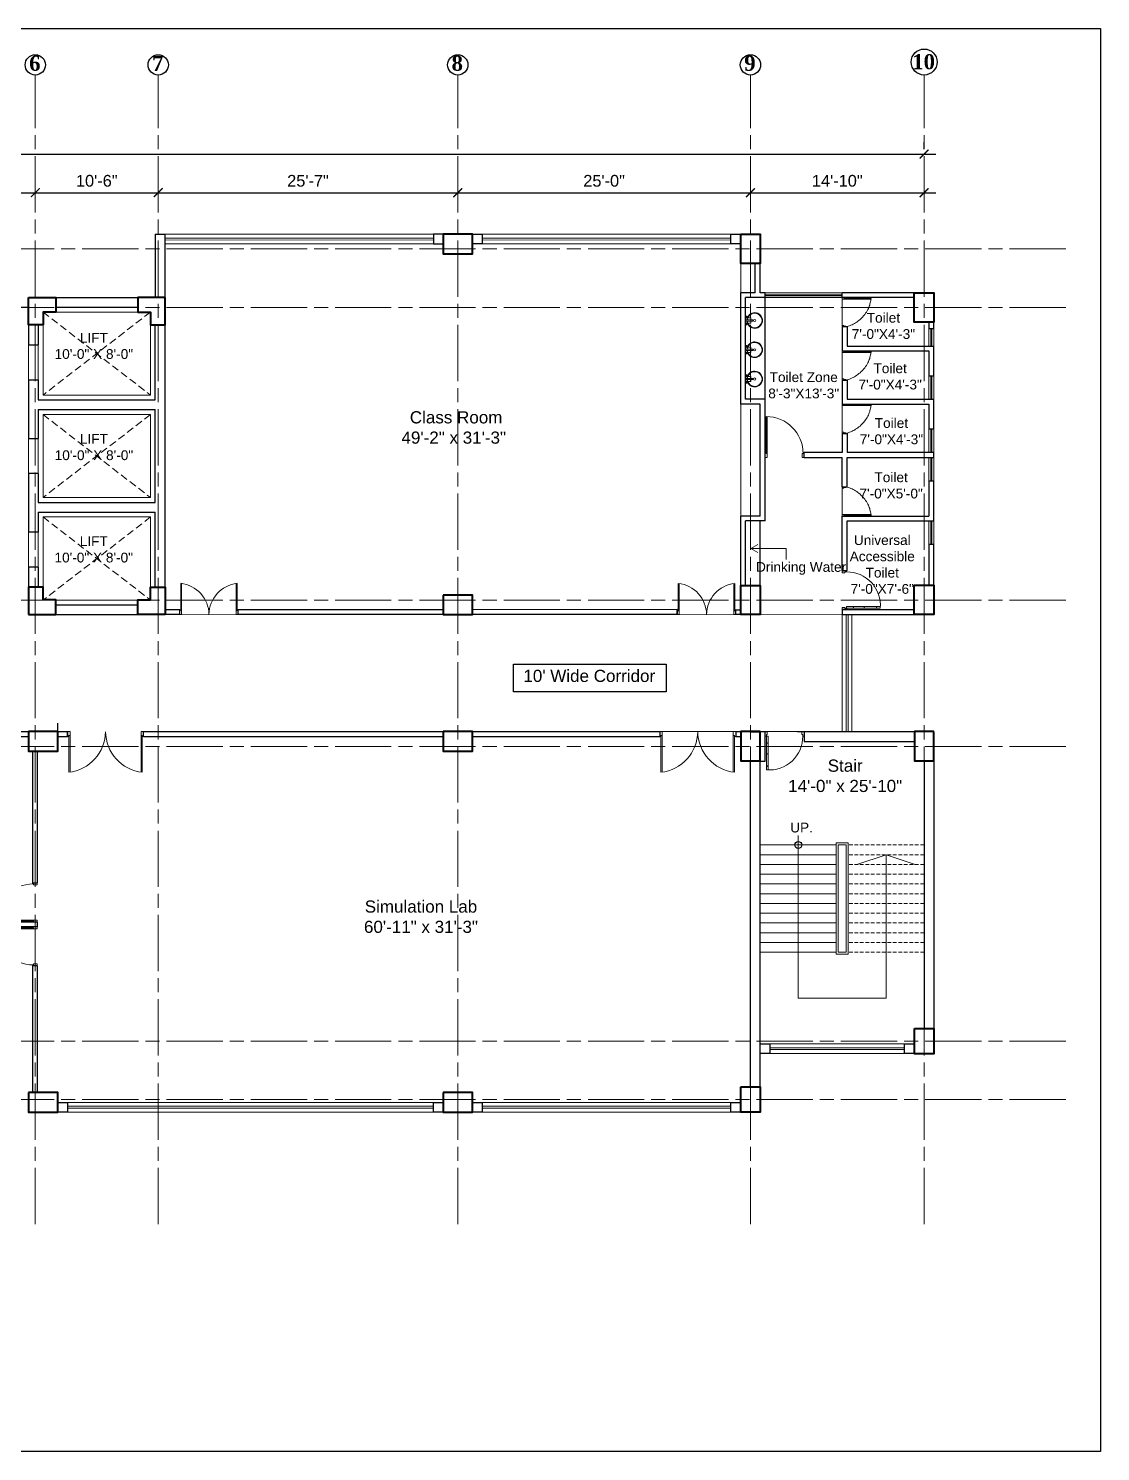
# Model space of a CAD drawing. Header units: inches. Extents: x -12 to 20935469, y -1604 to 24729220.
# Drawn here: x 20932939 to 20934038, y 24712181 to 24713639 of the extents above; entities that cross this region are included whole.
import ezdxf
from ezdxf import colors
from ezdxf.entities.mleader import LeaderData, LeaderLine
from ezdxf.math import Vec2, Vec3

# ---------------------------------------------------------------- set-up
doc = ezdxf.new("R2010")
doc.units = ezdxf.units.IN
doc.header["$LTSCALE"] = 0.03
doc.header["$MEASUREMENT"] = 0
doc.header["$PDMODE"] = 32
doc.header["$PDSIZE"] = 15
doc.linetypes.add('ACAD_ISO08W100', pattern=[36, 24, -3, 6, -3])
doc.linetypes.add('DASHED2', pattern=[0.375, 0.25, -0.125])
for name, color, linetype, lineweight in [('column', 1, 'Continuous', 40), ('Dim Line', 252, 'Continuous', 13), ('Door', 7, 'Continuous', 18), ('Dot', 253, 'Continuous', 0), ('Gas', 21, 'Continuous', 5), ('Glass Line', 252, 'Continuous', 9), ('Grid Line', 252, 'Continuous', 18), ('Hatch', 253, 'Continuous', 15), ('Main Wall', 7, 'Continuous', 30), ('RAIL', 23, 'Continuous', 13), ('STAIR', 46, 'Continuous', 15), ('TOILET FIXTURE', 142, 'Continuous', 5), ('wind.', 150, 'Continuous', 20)]:
    doc.layers.add(name, color=color, linetype=linetype, lineweight=lineweight)
doc.layers.add('FUR', color=251, linetype='Continuous')
doc.layers.add('TEXT', color=7, linetype='Continuous')
doc.styles.add('2', font='swisscl.ttf')
doc.styles.add('RomanS', font='arial.ttf', dxfattribs={"height": 12})
doc.styles.get("Standard").update_dxf_attribs({"font": 'timesbd.ttf'})
doc.dimstyles.new('Aec_Arch_I', dxfattribs={"dimscale": 96, "dimtxt": 12, "dimasz": 0.09375, "dimexe": 0.125, "dimexo": 0.125, "dimgap": 0.0625, "dimtad": 1, "dimdec": 0, "dimzin": 3, "dimdsep": 46, "dimlunit": 4, "dimtxsty": 'RomanS', "dimblk1": 'ARCHTICK', "dimblk2": 'ARCHTICK', "dimsah": 1, "dimcen": 0.09375, "dimdle": 0.125, "dimadec": 0, "dimazin": 0, "dimtfac": 0.75, "dimtdec": 0, "dimtmove": 2, "dimatfit": 3, "dimldrblk": 'ARCHTICK', "dimfxl": 1, "dimfrac": 1, "dimtolj": 1, "dimtzin": 0, "dimarcsym": 0})

# ---------------------------------------------------------------- blocks, each defined once
blk = doc.blocks.new('_ArchTick')
at = {"color": 0, "linetype": 'ByBlock', "lineweight": 35, "const_width": 0.15}
blk.add_lwpolyline([(-0.5, -0.5), (0.5, 0.5)], dxfattribs=at)
blk = doc.blocks.new('*D21')
at = {"layer": 'Defpoints', "color": 0, "transparency": 16777216}
for p in [(20831844.3, 24724578.2), (20832040.8, 24724578.2), (20832040.8, 24724578.2)]:
    blk.add_point(p, dxfattribs=at)
at = {"layer": 'Dim Line', "color": 0, "lineweight": -2, "transparency": 16777216}
for p, q in [((20831832.3, 24724578.2), (20832052.8, 24724578.2)), ((20831844.3, 24724566.2), (20831844.3, 24724566.2)), ((20832040.8, 24724566.2), (20832040.8, 24724566.2))]:
    blk.add_line(p, q, dxfattribs=at)
at = {"layer": 'Dim Line', "color": 0, "lineweight": -2, "transparency": 16777216, "xscale": 9, "yscale": 9, "zscale": 9, "rotation": 180}
blk.add_blockref('_ArchTick', (20831844.3, 24724578.2), dxfattribs=at)
at = {"layer": 'Dim Line', "color": 0, "lineweight": -2, "transparency": 16777216, "xscale": 9, "yscale": 9, "zscale": 9}
blk.add_blockref('_ArchTick', (20832040.8, 24724578.2), dxfattribs=at)
at = {"layer": 'Dim Line', "color": 0, "transparency": 16777216, "insert": (20831942.5, 24724590.3), "char_height": 12, "attachment_point": 5, "style": 'RomanS'}
blk.add_mtext('\\A1;16\'-5"', dxfattribs=at)
blk = doc.blocks.new('*D22')
at = {"layer": 'Defpoints', "color": 0, "transparency": 16777216}
for p in [(20832040.8, 24724578.2), (20832166.8, 24724578.2), (20832166.8, 24724578.2)]:
    blk.add_point(p, dxfattribs=at)
at = {"layer": 'Dim Line', "color": 0, "lineweight": -2, "transparency": 16777216}
for p, q in [((20832028.8, 24724578.2), (20832178.8, 24724578.2)), ((20832040.8, 24724566.2), (20832040.8, 24724566.2)), ((20832166.8, 24724566.2), (20832166.8, 24724566.2))]:
    blk.add_line(p, q, dxfattribs=at)
at = {"layer": 'Dim Line', "color": 0, "lineweight": -2, "transparency": 16777216, "xscale": 9, "yscale": 9, "zscale": 9, "rotation": 180}
blk.add_blockref('_ArchTick', (20832040.8, 24724578.2), dxfattribs=at)
at = {"layer": 'Dim Line', "color": 0, "lineweight": -2, "transparency": 16777216, "xscale": 9, "yscale": 9, "zscale": 9}
blk.add_blockref('_ArchTick', (20832166.8, 24724578.2), dxfattribs=at)
at = {"layer": 'Dim Line', "color": 0, "transparency": 16777216, "insert": (20832103.8, 24724590.3), "char_height": 12, "attachment_point": 5, "style": 'RomanS'}
blk.add_mtext('\\A1;10\'-6"', dxfattribs=at)
blk = doc.blocks.new('*D23')
at = {"layer": 'Defpoints', "color": 0, "transparency": 16777216}
for p in [(20832166.8, 24724578.2), (20832473.8, 24724578.2), (20832473.8, 24724578.2)]:
    blk.add_point(p, dxfattribs=at)
at = {"layer": 'Dim Line', "color": 0, "lineweight": -2, "transparency": 16777216}
for p, q in [((20832154.8, 24724578.2), (20832485.8, 24724578.2)), ((20832166.8, 24724566.2), (20832166.8, 24724566.2)), ((20832473.8, 24724566.2), (20832473.8, 24724566.2))]:
    blk.add_line(p, q, dxfattribs=at)
at = {"layer": 'Dim Line', "color": 0, "lineweight": -2, "transparency": 16777216, "xscale": 9, "yscale": 9, "zscale": 9, "rotation": 180}
blk.add_blockref('_ArchTick', (20832166.8, 24724578.2), dxfattribs=at)
at = {"layer": 'Dim Line', "color": 0, "lineweight": -2, "transparency": 16777216, "xscale": 9, "yscale": 9, "zscale": 9}
blk.add_blockref('_ArchTick', (20832473.8, 24724578.2), dxfattribs=at)
at = {"layer": 'Dim Line', "color": 0, "transparency": 16777216, "insert": (20832320.3, 24724590.3), "char_height": 12, "attachment_point": 5, "style": 'RomanS'}
blk.add_mtext('\\A1;25\'-7"', dxfattribs=at)
blk = doc.blocks.new('*D10')
at = {"layer": 'Defpoints', "color": 0, "transparency": 16777216}
for p in [(20832473.8, 24724578.2), (20832773.8, 24724578.2), (20832773.8, 24724578.2)]:
    blk.add_point(p, dxfattribs=at)
at = {"layer": 'Dim Line', "color": 0, "lineweight": -2, "transparency": 16777216}
blk.add_line((20832461.8, 24724578.2), (20832785.8, 24724578.2), dxfattribs=at)
at = {"layer": 'Dim Line', "color": 0, "lineweight": -2, "transparency": 16777216, "xscale": 9, "yscale": 9, "zscale": 9, "rotation": 180}
blk.add_blockref('_ArchTick', (20832473.8, 24724578.2), dxfattribs=at)
at = {"layer": 'Dim Line', "color": 0, "lineweight": -2, "transparency": 16777216, "xscale": 9, "yscale": 9, "zscale": 9}
blk.add_blockref('_ArchTick', (20832773.8, 24724578.2), dxfattribs=at)
at = {"layer": 'Dim Line', "color": 0, "transparency": 16777216, "insert": (20832623.8, 24724590.3), "char_height": 12, "attachment_point": 5, "style": 'RomanS'}
blk.add_mtext('\\A1;25\'-0"', dxfattribs=at)
blk = doc.blocks.new('*D11')
at = {"layer": 'Defpoints', "color": 0, "transparency": 16777216}
for p in [(20832773.8, 24724578.2), (20832951.8, 24724578.2), (20832951.8, 24724578.2)]:
    blk.add_point(p, dxfattribs=at)
at = {"layer": 'Dim Line', "color": 0, "lineweight": -2, "transparency": 16777216}
for p, q in [((20832761.8, 24724578.2), (20832963.8, 24724578.2)), ((20832951.8, 24724566.2), (20832951.8, 24724566.2))]:
    blk.add_line(p, q, dxfattribs=at)
at = {"layer": 'Dim Line', "color": 0, "lineweight": -2, "transparency": 16777216, "xscale": 9, "yscale": 9, "zscale": 9, "rotation": 180}
blk.add_blockref('_ArchTick', (20832773.8, 24724578.2), dxfattribs=at)
at = {"layer": 'Dim Line', "color": 0, "lineweight": -2, "transparency": 16777216, "xscale": 9, "yscale": 9, "zscale": 9}
blk.add_blockref('_ArchTick', (20832951.8, 24724578.2), dxfattribs=at)
at = {"layer": 'Dim Line', "color": 0, "transparency": 16777216, "insert": (20832862.8, 24724590.3), "char_height": 12, "attachment_point": 5, "style": 'RomanS'}
blk.add_mtext('\\A1;14\'-10"', dxfattribs=at)
blk = doc.blocks.new('*D13')
at = {"layer": 'Defpoints', "color": 0, "transparency": 16777216}
for p in [(20830948.3, 24724610.7), (20832951.8, 24724617.8), (20832951.8, 24724610.7)]:
    blk.add_point(p, dxfattribs=at)
at = {"layer": 'Dim Line', "color": 0, "lineweight": -2, "transparency": 16777216}
for p, q in [((20830948.3, 24724622.7), (20830948.3, 24724629.8)), ((20832951.8, 24724622.7), (20832951.8, 24724629.8)), ((20830936.3, 24724617.8), (20832963.8, 24724617.8))]:
    blk.add_line(p, q, dxfattribs=at)
at = {"layer": 'Dim Line', "color": 0, "lineweight": -2, "transparency": 16777216, "xscale": 9, "yscale": 9, "zscale": 9, "rotation": 180}
blk.add_blockref('_ArchTick', (20830948.3, 24724617.8), dxfattribs=at)
at = {"layer": 'Dim Line', "color": 0, "lineweight": -2, "transparency": 16777216, "xscale": 9, "yscale": 9, "zscale": 9}
blk.add_blockref('_ArchTick', (20832951.8, 24724617.8), dxfattribs=at)
at = {"layer": 'Dim Line', "color": 0, "transparency": 16777216, "insert": (20831950, 24724629.9), "char_height": 12, "attachment_point": 5, "style": 'RomanS'}
blk.add_mtext('\\A1;166\'-11"', dxfattribs=at)
blk = doc.blocks.new('Door_45')
at = {"layer": 'Door'}
for p, q in [((1.5, 5), (1.5, 44)), ((1.5, 40), (2.2, 40)), ((2.2, 40), (2.2, 39.5)), ((2.2, 39.5), (2.7, 39.5)), ((2.7, 39.5), (2.7, 40)), ((2.7, 40), (3.5, 40)), ((3.5, 44), (3.5, 5)), ((1.5, 25.8), (2.2, 25.8)), ((2.2, 25.8), (2.2, 25.3)), ((2.2, 25.3), (2.7, 25.3)), ((2.7, 25.8), (3.5, 25.8)), ((2.7, 25.3), (2.7, 25.8)), ((0, 0), (0, 5)), ((0, 5), (1.5, 5)), ((1.5, 12.6), (2.2, 12.6)), ((3.5, 5), (1.5, 5)), ((1.5, 5), (1.5, 3)), ((1.5, 3), (2.5, 3)), ((2.2, 12.6), (2.2, 13.1)), ((2.2, 13.1), (2.7, 13.1)), ((2.5, 3), (2.5, 0)), ((2.7, 13.1), (2.7, 12.6)), ((2.7, 12.6), (3.5, 12.6)), ((42.5, 3), (42.5, 0)), ((43.5, 3), (42.5, 3)), ((45, 5), (43.5, 5)), ((43.5, 5), (43.5, 3)), ((45, 0), (45, 5)), ((2.5, 0), (0, 0)), ((42.5, 0), (45, 0))]:
    blk.add_line(p, q, dxfattribs=at)
blk.add_arc((4.7, 5.3), 38.8, 359.6233, 94.6685, dxfattribs=at)
blk = doc.blocks.new('sssss-flat-876')
at = {"layer": 'Door', "linetype": 'Continuous', "ltscale": 3}
blk.add_line((3666.5, 84027.2), (3666.5, 84055.7), dxfattribs=at)
at = {"layer": 'Door', "linetype": 'Continuous', "ltscale": 3, "extrusion": (-7.21527e-09, -3.35624e-18, 1), "elevation": 0}
for points in [[(3666.5, 84057.2), (3666.5, 84055.7), (3668.4, 84055.7), (3668.4, 84056.5), (3670.2, 84056.5), (3670.2, 84057.2)], [(3668.4, 84055.7), (3696.2, 84055.7), (3696.2, 84056.5), (3668.4, 84056.5)]]:
    blk.add_lwpolyline(points, close=True, dxfattribs=at)
at = {"layer": 'Door', "linetype": 'Continuous', "ltscale": 3, "flags": 128}
blk.add_lwpolyline([(3670.2, 84027.2, 0.04096), (3675.5, 84028.9, 0.082496), (3684.9, 84034.8, 0.052187), (3689.7, 84040, 0.043988), (3692.9, 84045, 0.036571), (3694.8, 84049.6, 0.034751), (3695.9, 84054.2, 0.011435), (3696.2, 84055.7)], format="xyb", dxfattribs=at)
at = {"layer": 'Door', "linetype": 'Continuous', "ltscale": 3}
blk.add_lwpolyline([(3666.5, 84027.2), (3666.5, 84028.7), (3668.4, 84028.7), (3668.4, 84027.9), (3670.2, 84027.9), (3670.2, 84027.2)], close=True, dxfattribs=at)
blk = doc.blocks.new('7-flat-72')
at = {"layer": 'Glass Line', "color": 8, "ltscale": 20}
for p, q in [((-64478.7, 376960.5), (-64480.3, 376960.5)), ((-64480.3, 376959.5), (-64480.3, 376960.5)), ((-64480.3, 376959.5), (-64480.3, 376960.5)), ((-64478.7, 376959.5), (-64480.3, 376959.5)), ((-64480.3, 376959.1), (-64480.3, 376959.4)), ((-64478.7, 376959.4), (-64480.3, 376959.4)), ((-64478.7, 376959.1), (-64480.3, 376959.1)), ((-64480.2, 376959.4), (-64480.2, 376959.5)), ((-64480.1, 376959.5), (-64480.1, 376960.5)), ((-64479.9, 376959.5), (-64479.9, 376960.5)), ((-64479.5, 376959.5), (-64479.5, 376960.5)), ((-64479.1, 376959.5), (-64479.1, 376960.5)), ((-64478.9, 376959.5), (-64478.9, 376960.5)), ((-64478.9, 376959.4), (-64478.9, 376959.5)), ((-64478.8, 376959.5), (-64478.8, 376960.5)), ((-64478.7, 376959.5), (-64478.7, 376960.5)), ((-64478.7, 376959.1), (-64478.7, 376959.4)), ((-64475.1, 376959.4), (-64476.9, 376959.4)), ((-64476.9, 376959.1), (-64476.9, 376959.4)), ((-64475.1, 376959.1), (-64476.9, 376959.1)), ((-64476.6, 376959.4), (-64476.6, 376966.6)), ((-64475.5, 376966.6), (-64476.6, 376966.6)), ((-64475.5, 376959.4), (-64475.5, 376966.6)), ((-64475.1, 376959.1), (-64475.1, 376959.4)), ((-64473.3, 376960.5), (-64471.7, 376960.5)), ((-64473.3, 376959.5), (-64473.3, 376960.5)), ((-64473.3, 376959.5), (-64473.3, 376960.5)), ((-64473.3, 376959.5), (-64471.7, 376959.5)), ((-64473.3, 376959.1), (-64473.3, 376959.4)), ((-64473.3, 376959.4), (-64471.7, 376959.4)), ((-64473.3, 376959.1), (-64471.7, 376959.1)), ((-64473.1, 376959.5), (-64473.1, 376960.5)), ((-64473.1, 376959.4), (-64473.1, 376959.5)), ((-64472.9, 376959.5), (-64472.9, 376960.5)), ((-64472.5, 376959.5), (-64472.5, 376960.5)), ((-64472.1, 376959.5), (-64472.1, 376960.5)), ((-64471.9, 376959.5), (-64471.9, 376960.5)), ((-64471.9, 376959.4), (-64471.9, 376959.5)), ((-64471.8, 376959.5), (-64471.8, 376960.5)), ((-64471.7, 376959.5), (-64471.7, 376960.5)), ((-64471.7, 376959.1), (-64471.7, 376959.4))]:
    blk.add_line(p, q, dxfattribs=at)
blk.add_circle((-64476, 376968.4, 0), 1.08, dxfattribs=at)
for radius, start, end in [(8.1, 273.8334, 266.1883), (7.55, 274.115, 265.9068)]:
    blk.add_arc((-64476, 376968.4, 0), radius, start, end, dxfattribs=at)
blk = doc.blocks.new('SFSFSFS-flat-72')
at = {"layer": 'TOILET FIXTURE', "ltscale": 0.2}
blk.add_lwpolyline([(-3918.5, -3608.1), (-3918.5, -3602.7), (-3923.9, -3602.7), (-3923.9, -3608.1)], close=True, dxfattribs=at)
at = {"layer": 'TOILET FIXTURE', "ltscale": 20}
blk.add_blockref('7-flat-72', (60554.8, -380567.2), dxfattribs=at)
blk = doc.blocks.new('$D40')
at = {"layer": 'Door'}
for p, q in [((1, 4), (1, 42)), ((2, 0), (2, 42)), ((1, 5), (0, 5)), ((2, 0), (0, 0)), ((2, 4), (1, 4)), ((39, 4), (38, 4)), ((38, 4), (38, 0)), ((40, 0), (38, 0)), ((40, 5), (39, 5)), ((39, 5), (39, 4))]:
    blk.add_line(p, q, dxfattribs=at)
blk.add_arc((1, 4), 38, 0, 90, dxfattribs=at)
blk = doc.blocks.new('A$C36295410')
at = {"layer": 'Door'}
for p, q in [((1, 4), (1, 32)), ((2, 0), (2, 32)), ((58, 0), (58, 32)), ((59, 4), (59, 32)), ((1, 5), (0, 5)), ((2, 4), (1, 4)), ((58, 4), (59, 4)), ((59, 5), (60, 5)), ((2, 0), (0, 0)), ((58, 0), (60, 0))]:
    blk.add_line(p, q, dxfattribs=at)
for centre, start, end in [((-2.5, -0.3), 0.5906, 83.7783), ((62.5, -0.3), 96.2217, 179.4094)]:
    blk.add_arc(centre, 32.5, start, end, dxfattribs=at)
blk = doc.blocks.new('fff')
at = {"layer": 'Grid Line', "color": 252, "linetype": 'ACAD_ISO08W100', "lineweight": 9, "ltscale": 80, "true_color": 0x939598}
for p, q in [((20832040.8, 24723521.1), (20832040.8, 24724698.8)), ((20832166.8, 24723521.1), (20832166.8, 24724698.8)), ((20832473.8, 24723521.1), (20832473.8, 24724698.8)), ((20832773.8, 24723521.1), (20832773.8, 24724698.8)), ((20832951.8, 24723521.1), (20832951.8, 24724698.8)), ((20833096.9, 24724520.6), (20830726.1, 24724520.6)), ((20833096.9, 24724460.6), (20830726.1, 24724460.6)), ((20833096.9, 24724160.7), (20830726.1, 24724160.7)), ((20833096.9, 24724010.7), (20830726.1, 24724010.7)), ((20833096.9, 24723708.7), (20830726.1, 24723708.7)), ((20833096.9, 24723648.8), (20830726.1, 24723648.8))]:
    blk.add_line(p, q, dxfattribs=at)
at = {"layer": 'Dim Line'}
for base, p1, p2, picture, middle in [((20832951.7523, 24724617.8128), (20830948.3088, 24724610.7482), (20832951.7523, 24724610.7482), '*D13', (20831950.0306, 24724629.9397)), ((20832040.7792, 24724578.1666), (20831844.25, 24724578.1666), (20832040.7792, 24724578.1666), '*D21', (20831942.5146, 24724590.2934)), ((20832166.8, 24724578.2), (20832040.8, 24724578.2), (20832166.8, 24724578.2), '*D22', (20832103.8, 24724590.3)), ((20832473.8, 24724578.2), (20832166.8, 24724578.2), (20832473.8, 24724578.2), '*D23', (20832320.3, 24724590.3)), ((20832773.8, 24724578.2), (20832473.8, 24724578.2), (20832773.8, 24724578.2), '*D10', (20832623.8, 24724590.3)), ((20832951.8, 24724578.2), (20832773.8, 24724578.2), (20832951.8, 24724578.2), '*D11', (20832862.8, 24724590.3))]:
    dim = blk.add_linear_dim(base=base, p1=p1, p2=p2, dimstyle='Aec_Arch_I', dxfattribs=at)
    dim.commit()
    dim.dimension.update_dxf_attribs({"geometry": picture, "text_midpoint": middle})

msp = doc.modelspace()

# ---------------------------------------------------------------- linework, layer by layer
for p, q in [((20933866.7, 24713368.2), (20933866.7, 24713368.2)), ((20933693.8, 24713259), (20933693.8, 24713363.2)), ((20933688.8, 24713068.3), (20933688.8, 24713134.4)), ((20933777.8, 24713043.5), (20933772.8, 24713043.5)), ((20932968.8, 24712913.4), (20932968.8, 24712927.2)), ((20932978.8, 24712913.4), (20932978.8, 24712918.4)), ((20933056.8, 24712913.3), (20933056.8, 24712918.4)), ((20933726.6, 24712918.4), (20933828.8, 24712918.4))]:
    msp.add_line(p, q)
msp.add_lwpolyline([(20933435.8, 24712987.4), (20933592.4, 24712987.4), (20933592.4, 24712959.3), (20933435.8, 24712959.3)], close=True)
msp.add_circle((20933727.8, 24712802.3), 3.61)
at = {"layer": 'column', "lineweight": 40, "ltscale": 20}
for points in [[(20933363.8, 24713428.2), (20933363.8, 24713408.2), (20933393.8, 24713408.2), (20933393.8, 24713428.2)], [(20933668.8, 24713428.2), (20933688.8, 24713428.2), (20933688.8, 24713398.2), (20933668.8, 24713398.2)], [(20933846.7, 24713368.2), (20933866.7, 24713368.2), (20933866.7, 24713338.2), (20933846.7, 24713338.2)], [(20933668.8, 24713068.3), (20933688.8, 24713068.3), (20933688.8, 24713038.4), (20933668.8, 24713038.4)], [(20933846.7, 24713068.4), (20933866.7, 24713068.4), (20933866.7, 24713038.4), (20933846.7, 24713038.4)], [(20933363.8, 24713058.3), (20933363.8, 24713038.3), (20933393.8, 24713038.4), (20933393.8, 24713058.4)], [(20932938.8, 24712918.4), (20932938.8, 24712898.4), (20932968.8, 24712898.4), (20932968.8, 24712918.4)], [(20933363.8, 24712918.4), (20933363.8, 24712898.4), (20933393.8, 24712898.4), (20933393.8, 24712918.4)], [(20933688.8, 24712918.4), (20933668.8, 24712918.4), (20933668.8, 24712888.4), (20933688.8, 24712888.4)], [(20933866.8, 24712918.4), (20933846.8, 24712918.4), (20933846.8, 24712888.4), (20933866.8, 24712888.4)], [(20933846.8, 24712614.3), (20933866.8, 24712614.3), (20933866.8, 24712588.3), (20933846.8, 24712588.3)], [(20933668.8, 24712554.4), (20933688.8, 24712554.4), (20933688.8, 24712528.4), (20933668.8, 24712528.4)], [(20932938.8, 24712548.4), (20932938.8, 24712528.4), (20932968.8, 24712528.4), (20932968.8, 24712548.4)], [(20933363.8, 24712548.4), (20933363.8, 24712528.4), (20933393.8, 24712528.4), (20933393.8, 24712548.4)]]:
    msp.add_lwpolyline(points, close=True, dxfattribs=at)
for points in [[(20932938.8, 24713363.4), (20932966.8, 24713363.4), (20932966.8, 24713348.4), (20932953.8, 24713348.4), (20932953.8, 24713335.4), (20932938.8, 24713335.4), (20932938.8, 24713363.4)], [(20933078.8, 24713363.4), (20933050.8, 24713363.4), (20933050.8, 24713348.4), (20933063.8, 24713348.4), (20933063.8, 24713335.4), (20933078.8, 24713335.4), (20933078.8, 24713363.4)], [(20932938.8, 24713038.4), (20932966.8, 24713038.4), (20932966.8, 24713053.4), (20932953.8, 24713053.4), (20932953.8, 24713066.4), (20932938.8, 24713066.4), (20932938.8, 24713038.4)], [(20933078.8, 24713038.4), (20933050.8, 24713038.4), (20933050.8, 24713053.4), (20933063.8, 24713053.4), (20933063.8, 24713066.4), (20933078.8, 24713066.4), (20933078.8, 24713038.4)]]:
    msp.add_lwpolyline(points, dxfattribs=at)
at = {"layer": 'Defpoints'}
msp.add_lwpolyline([(20931598.8, 24713639.1), (20934037.6, 24713639.1), (20934037.6, 24712180.6), (20931598.8, 24712180.6)], close=True, dxfattribs=at)
at = {"layer": 'Door'}
for p, q in [((20932981.4, 24712918.4), (20932978.8, 24712918.4)), ((20932980.1, 24712913.3), (20932978.8, 24712913.3)), ((20932980.1, 24712914.6), (20932980.1, 24712876.8)), ((20932981.4, 24712914.6), (20932980.1, 24712914.6)), ((20932981.4, 24712918.4), (20932981.4, 24712876.8)), ((20933054.2, 24712918.4), (20933054.2, 24712876.8)), ((20933054.2, 24712918.4), (20933056.8, 24712918.4)), ((20933054.2, 24712914.6), (20933055.5, 24712914.6)), ((20933055.5, 24712914.6), (20933055.5, 24712876.8)), ((20933055.5, 24712913.3), (20933056.8, 24712913.3)), ((20933588.4, 24712918.4), (20933585.8, 24712918.4)), ((20933587.1, 24712913.3), (20933585.8, 24712913.3)), ((20933587.1, 24712914.6), (20933587.1, 24712876.8)), ((20933588.4, 24712914.6), (20933587.1, 24712914.6)), ((20933588.4, 24712918.4), (20933588.4, 24712876.8)), ((20933661.2, 24712918.4), (20933661.2, 24712876.8)), ((20933661.2, 24712918.4), (20933663.8, 24712918.4)), ((20933661.2, 24712914.6), (20933662.5, 24712914.6)), ((20933662.5, 24712914.6), (20933662.5, 24712876.8)), ((20933662.5, 24712913.3), (20933663.8, 24712913.3))]:
    msp.add_line(p, q, dxfattribs=at)
for centre, start, end in [((20932975.5, 24712918.8), 276.2217, 359.4094), ((20933060.1, 24712918.8), 180.5906, 263.7783), ((20933582.5, 24712918.8), 276.2217, 359.4094), ((20933667.1, 24712918.8), 180.5906, 263.7783)]:
    msp.add_arc(centre, 42.3, start, end, dxfattribs=at)
at = {"layer": 'Dot', "linetype": 'DASHED2', "lineweight": 0, "ltscale": 1000}
for points in [[(20932953.7, 24713348.4), (20933063.8, 24713263.4), (20933063.8, 24713348.4), (20932953.7, 24713263.4)], [(20932953.7, 24713243.4), (20933063.8, 24713158.4), (20933063.8, 24713243.4), (20932953.7, 24713158.4)], [(20932953.8, 24713138.4), (20933063.9, 24713053.2), (20933063.9, 24713138.4), (20932953.8, 24713053.2)]]:
    msp.add_lwpolyline(points, dxfattribs=at)
at = {"layer": 'Gas', "color": 0, "lineweight": 5}
for points in [[(20932953.7, 24713263.4), (20933063.8, 24713263.4), (20933063.8, 24713348.4), (20932953.7, 24713348.4)], [(20932953.7, 24713158.4), (20933063.8, 24713158.4), (20933063.8, 24713243.4), (20932953.7, 24713243.4)], [(20932953.8, 24713053.2), (20933063.9, 24713053.2), (20933063.9, 24713138.4), (20932953.8, 24713138.4)], [(20933766.8, 24712804.3), (20933778.8, 24712804.3), (20933778.8, 24712690.3), (20933766.8, 24712690.3)], [(20933768.8, 24712802.3), (20933776.8, 24712802.3), (20933776.8, 24712692.3), (20933768.8, 24712692.3)]]:
    msp.add_lwpolyline(points, close=True, dxfattribs=at)
at = {"layer": 'Gas', "color": 0, "lineweight": 35}
msp.add_lwpolyline([(20932938.8, 24713038.4), (20932938.8, 24713038.4)], dxfattribs=at)
at = {"layer": 'Hatch'}
msp.add_line((20933668.8, 24713368.2), (20933668.8, 24713398.2), dxfattribs=at)
at = {"layer": 'Hatch', "lineweight": 0}
for p, q in [((20932938.8, 24713353.4), (20932938.8, 24713038.4)), ((20932938.8, 24713038.2), (20933772.8, 24713038.4)), ((20933772.8, 24712918.4), (20933068.8, 24712918.4))]:
    msp.add_line(p, q, dxfattribs=at)
at = {"layer": 'Hatch', "lineweight": 5}
msp.add_line((20933668.8, 24713139.4), (20933668.8, 24713254), dxfattribs=at)
at = {"layer": 'Main Wall', "lineweight": 30}
for p, q in [((20933068.8, 24713428.2), (20933078.8, 24713428.2)), ((20933068.8, 24713428.2), (20933068.8, 24713363.4)), ((20933078.8, 24713066.4), (20933078.8, 24713428.2)), ((20933363.8, 24713428.2), (20933353.8, 24713428.2)), ((20933353.8, 24713428.2), (20933353.8, 24713418.2)), ((20933658.8, 24713428.2), (20933668.8, 24713428.2)), ((20933658.8, 24713418.2), (20933658.8, 24713428.2)), ((20933353.8, 24713418.2), (20933363.8, 24713418.2)), ((20933668.8, 24713418.2), (20933658.8, 24713418.2)), ((20933683.8, 24713368.2), (20933683.8, 24713398.2)), ((20933688.8, 24713368.2), (20933688.8, 24713398.2)), ((20933668.8, 24713254), (20933668.8, 24713368.2)), ((20933683.8, 24713368.2), (20933668.8, 24713368.2)), ((20933693.8, 24713368.2), (20933688.8, 24713368.2)), ((20933693.8, 24713363.2), (20933693.8, 24713368.2)), ((20933846.7, 24713368.2), (20933772.8, 24713368.2)), ((20933772.8, 24713363.2), (20933772.8, 24713368.2)), ((20932948.8, 24713363.4), (20933068.8, 24713363.4)), ((20932966.8, 24713353.4), (20933050.8, 24713353.4)), ((20933673.8, 24713259), (20933673.8, 24713363.2)), ((20933693.8, 24713363.2), (20933673.8, 24713363.2)), ((20933846.7, 24713363.2), (20933772.8, 24713363.2)), ((20933866.7, 24713331.6), (20933866.7, 24713338.2)), ((20933777.8, 24713333.2), (20933772.8, 24713333.2)), ((20933777.8, 24713333.2), (20933777.8, 24713313.6)), ((20932938.8, 24713314.9), (20932948.8, 24713314.9)), ((20933772.8, 24713308.6), (20933861.7, 24713308.6)), ((20933777.8, 24713313.6), (20933866.7, 24713313.6)), ((20933866.7, 24713283), (20933866.7, 24713313.6)), ((20932938.8, 24713278.9), (20932948.8, 24713278.9)), ((20933772.8, 24713278.6), (20933777.8, 24713278.6)), ((20933777.8, 24713278.6), (20933777.8, 24713259)), ((20932948.8, 24713258.4), (20933068.8, 24713258.4)), ((20933688.8, 24713254), (20933668.8, 24713254)), ((20933693.8, 24713259), (20933673.8, 24713259)), ((20933688.8, 24713139.4), (20933688.8, 24713254)), ((20933693.8, 24713204.4), (20933693.8, 24713259)), ((20933772.8, 24713254), (20933861.7, 24713254)), ((20933777.8, 24713259), (20933866.7, 24713259)), ((20933861.7, 24713254), (20933861.7, 24713228.4)), ((20933866.7, 24713228.4), (20933866.7, 24713259)), ((20932948.8, 24713248.4), (20933068.8, 24713248.4)), ((20933772.8, 24713224), (20933777.8, 24713224)), ((20933866.7, 24713228.4), (20933861.7, 24713228.4)), ((20932938.8, 24713218.9), (20932948.8, 24713218.9)), ((20933693.8, 24713134.4), (20933693.8, 24713204.4)), ((20933733.8, 24713199.4), (20933733.8, 24713204.4)), ((20933733.8, 24713199.4), (20933772.8, 24713199.4)), ((20933772.8, 24713169.4), (20933772.8, 24713199.4)), ((20933866.7, 24713204.4), (20933777.8, 24713204.4)), ((20933777.8, 24713199.4), (20933866.7, 24713199.4)), ((20933777.8, 24713169.4), (20933777.8, 24713199.4)), ((20933866.7, 24713199.4), (20933866.7, 24713204.4)), ((20932948.8, 24713182.9), (20932938.8, 24713182.9)), ((20933772.8, 24713169.4), (20933777.8, 24713169.4)), ((20933861.7, 24713175.4), (20933866.7, 24713175.4)), ((20933861.7, 24713175.4), (20933861.7, 24713139.4)), ((20933866.7, 24713134.4), (20933866.7, 24713175.4)), ((20932948.8, 24713153.4), (20933068.8, 24713153.4)), ((20932948.8, 24713143.4), (20933068.8, 24713143.4)), ((20933668.8, 24713068.3), (20933668.8, 24713139.4)), ((20933688.8, 24713139.4), (20933668.8, 24713139.4)), ((20933673.8, 24713068.3), (20933673.8, 24713134.4)), ((20933693.8, 24713134.4), (20933673.8, 24713134.4)), ((20933772.8, 24713083.5), (20933772.8, 24713139.4)), ((20933772.8, 24713139.4), (20933861.7, 24713139.4)), ((20933777.8, 24713083.5), (20933777.8, 24713134.4)), ((20933777.8, 24713134.4), (20933866.7, 24713134.4)), ((20932948.8, 24713122.9), (20932938.8, 24713122.9)), ((20933861.7, 24713110.4), (20933861.7, 24713068.3)), ((20933861.7, 24713110.4), (20933866.7, 24713110.4)), ((20933866.7, 24713068.3), (20933866.7, 24713110.4)), ((20932948.8, 24713086.9), (20932938.8, 24713086.9)), ((20933772.8, 24713083.5), (20933777.8, 24713083.5)), ((20932966.8, 24713038.4), (20933050.8, 24713038.4)), ((20933093.8, 24713043.4), (20933078.8, 24713043.4)), ((20933093.8, 24713038.4), (20933078.8, 24713038.4)), ((20933093.8, 24713038.4), (20933093.8, 24713043.4)), ((20933363.8, 24713043.3), (20933153.8, 24713043.3)), ((20933153.8, 24713038.3), (20933153.8, 24713043.3)), ((20933363.8, 24713038.3), (20933153.8, 24713038.3)), ((20933603.8, 24713043.5), (20933393.8, 24713043.4)), ((20933603.8, 24713038.3), (20933393.8, 24713038.3)), ((20933603.8, 24713043.5), (20933603.8, 24713038.3)), ((20933603.8, 24713038.3), (20933603.8, 24713043.5)), ((20933772.8, 24713043.5), (20933846.7, 24713043.5)), ((20933772.8, 24713043.5), (20933772.8, 24713038.5)), ((20933772.8, 24713038.5), (20933846.7, 24713038.5)), ((20932822.5, 24712918.4), (20932978.8, 24712918.4)), ((20932822.5, 24712913.4), (20932938.8, 24712913.4)), ((20932968.8, 24712913.4), (20932978.8, 24712913.4)), ((20932978.8, 24712918.4), (20932978.8, 24712913.4)), ((20933056.8, 24712918.4), (20933363.8, 24712918.4)), ((20933056.8, 24712913.4), (20933056.8, 24712918.4)), ((20933056.8, 24712913.4), (20933363.8, 24712913.4)), ((20933393.8, 24712918.4), (20933585.8, 24712918.4)), ((20933393.8, 24712913.4), (20933585.8, 24712913.4)), ((20933585.8, 24712918.4), (20933585.8, 24712913.4)), ((20933663.8, 24712918.4), (20933668.8, 24712918.4)), ((20933663.8, 24712918.4), (20933663.8, 24712913.4)), ((20933663.8, 24712913.4), (20933668.8, 24712913.4)), ((20933678.8, 24712918.3), (20933688.8, 24712918.3)), ((20933693.8, 24712918.3), (20933688.8, 24712918.3)), ((20933693.8, 24712888.3), (20933693.8, 24712918.3)), ((20933733.8, 24712918.4), (20933846.8, 24712918.4)), ((20933733.8, 24712918.3), (20933733.8, 24712908.3)), ((20933733.8, 24712908.3), (20933846.8, 24712908.3)), ((20932942.8, 24712898.4), (20932942.8, 24712763.3)), ((20932947.8, 24712898.4), (20932947.8, 24712763.3)), ((20933678.8, 24712554.4), (20933678.8, 24712888.4)), ((20933688.8, 24712554.4), (20933688.8, 24712888.4)), ((20933688.8, 24712888.3), (20933693.8, 24712888.3)), ((20933856.8, 24712888.3), (20933856.8, 24712614.3)), ((20933866.8, 24712888.3), (20933866.8, 24712614.3)), ((20932942.8, 24712763.3), (20932947.8, 24712763.3)), ((20932942.8, 24712723.3), (20932822.5, 24712723.3)), ((20932947.8, 24712718.4), (20932822.5, 24712718.4)), ((20932942.8, 24712723.3), (20932942.8, 24712723.3)), ((20932947.8, 24712723.3), (20932942.8, 24712723.3)), ((20932947.8, 24712723.3), (20932947.8, 24712718.4)), ((20932942.8, 24712678.3), (20932942.8, 24712548.4)), ((20932947.8, 24712678.3), (20932942.8, 24712678.3)), ((20932947.8, 24712678.3), (20932947.8, 24712548.4)), ((20933698.8, 24712598.5), (20933698.8, 24712588.5))]:
    msp.add_line(p, q, dxfattribs=at)
for points in [[(20933393.8, 24713428.2), (20933403.8, 24713428.2), (20933403.8, 24713418.2), (20933393.8, 24713418.2)], [(20933861.7, 24713338.2), (20933861.7, 24713331.6)], [(20932938.8, 24713335.4), (20932938.8, 24713314.9)], [(20932948.8, 24713335.4), (20932948.8, 24713314.9)], [(20933068.8, 24713258.4), (20933068.8, 24713335.4)], [(20933772.8, 24713333.2), (20933772.8, 24713308.6)], [(20933861.7, 24713331.6), (20933866.7, 24713331.6)], [(20933861.7, 24713308.6), (20933861.7, 24713283)], [(20932938.8, 24713278.9), (20932938.8, 24713218.9)], [(20932948.8, 24713278.9), (20932948.8, 24713258.4)], [(20933772.8, 24713278.6), (20933772.8, 24713254)], [(20933861.7, 24713283), (20933866.7, 24713283)], [(20932948.8, 24713248.4), (20932948.8, 24713218.9)], [(20933068.8, 24713153.4), (20933068.8, 24713248.4)], [(20933772.8, 24713224), (20933772.8, 24713204.4)], [(20933777.8, 24713224), (20933777.8, 24713204.4)], [(20933772.8, 24713204.4), (20933733.8, 24713204.4)], [(20932938.8, 24713182.9), (20932938.8, 24713122.9)], [(20932948.8, 24713182.9), (20932948.8, 24713153.4)], [(20932948.8, 24713143.4), (20932948.8, 24713122.9)], [(20933068.8, 24713066.4), (20933068.8, 24713143.4)], [(20932938.8, 24713086.9), (20932938.8, 24713066.4), (20932938.8, 24713066.4)], [(20932948.8, 24713086.9), (20932948.8, 24713066.4)], [(20932966.8, 24713048.4), (20933050.8, 24713048.4)], [(20933698.8, 24712588.5), (20933688.8, 24712588.5), (20933688.8, 24712598.5), (20933698.8, 24712598.5)], [(20933846.7, 24712588.5), (20933836.7, 24712588.5), (20933836.7, 24712598.5), (20933846.7, 24712598.5)], [(20932968.8, 24712538.4), (20932978.8, 24712538.4), (20932978.8, 24712528.4), (20932968.8, 24712528.4)], [(20933363.8, 24712528.4), (20933353.8, 24712528.4), (20933353.8, 24712538.4), (20933363.8, 24712538.4)], [(20933393.8, 24712538.4), (20933403.8, 24712538.4), (20933403.8, 24712528.4), (20933393.8, 24712528.4)], [(20933668.8, 24712528.4), (20933658.8, 24712528.4), (20933658.8, 24712538.4), (20933668.8, 24712538.4)]]:
    msp.add_lwpolyline(points, dxfattribs=at)
at = {"layer": 'Main Wall', "lineweight": 13}
for points in [[(20932938.8, 24713278.9), (20932948.8, 24713278.9), (20932948.8, 24713314.9), (20932938.8, 24713314.9)], [(20932938.8, 24713182.9), (20932948.8, 24713182.9), (20932948.8, 24713218.9), (20932938.8, 24713218.9)], [(20932938.8, 24713086.9), (20932948.8, 24713086.9), (20932948.8, 24713122.9), (20932938.8, 24713122.9)]]:
    msp.add_lwpolyline(points, close=True, dxfattribs=at)
at = {"layer": 'Main Wall', "lineweight": 30}
msp.add_lwpolyline([(20933663.8, 24713043.3), (20933668.8, 24713043.3), (20933668.8, 24713038.3), (20933663.8, 24713038.3)], close=True, dxfattribs=at)
at = {"layer": 'RAIL', "lineweight": 9}
for p, q in [((20933727.8, 24712812.1), (20933727.8, 24712645.3)), ((20933688.8, 24712782.3), (20933766.8, 24712782.3)), ((20933787.8, 24712782.3), (20933817.8, 24712792.3)), ((20933817.8, 24712645.3), (20933817.8, 24712792.3)), ((20933817.8, 24712792.3), (20933847.8, 24712782.3)), ((20933727.8, 24712645.3), (20933817.8, 24712645.3))]:
    msp.add_line(p, q, dxfattribs=at)
at = {"layer": 'STAIR', "color": 253, "lineweight": 5}
for p, q in [((20933679.2, 24713106.1), (20933686.5, 24713110.1)), ((20933679.2, 24713106.1), (20933715.4, 24713106.1)), ((20933679.2, 24713106.1), (20933686.5, 24713102)), ((20933715.4, 24713106.1), (20933715.4, 24713094.8))]:
    msp.add_line(p, q, dxfattribs=at)
at = {"layer": 'STAIR', "color": 32, "lineweight": 5}
for p, q in [((20933766.8, 24712802.3), (20933688.8, 24712802.3)), ((20933766.8, 24712792.3), (20933688.8, 24712792.3)), ((20933748.8, 24712782.3), (20933688.8, 24712782.3)), ((20933766.8, 24712772.3), (20933688.8, 24712772.3)), ((20933766.8, 24712762.3), (20933688.8, 24712762.3)), ((20933766.8, 24712752.3), (20933688.8, 24712752.3)), ((20933766.8, 24712742.3), (20933688.8, 24712742.3)), ((20933766.8, 24712732.3), (20933688.8, 24712732.3)), ((20933766.8, 24712722.3), (20933688.8, 24712722.3)), ((20933766.8, 24712712.3), (20933688.8, 24712712.3)), ((20933766.8, 24712702.3), (20933688.8, 24712702.3)), ((20933766.8, 24712692.3), (20933688.8, 24712692.3))]:
    msp.add_line(p, q, dxfattribs=at)
at = {"layer": 'STAIR', "color": 32, "linetype": 'DASHED2', "lineweight": 5, "ltscale": 500}
for p, q in [((20933856.7, 24712802.3), (20933778.8, 24712802.3)), ((20933856.7, 24712792.3), (20933778.8, 24712792.3)), ((20933856.7, 24712782.3), (20933778.8, 24712782.3)), ((20933856.7, 24712772.3), (20933778.8, 24712772.3)), ((20933856.7, 24712762.3), (20933778.8, 24712762.3)), ((20933856.7, 24712752.3), (20933778.8, 24712752.3)), ((20933856.7, 24712742.3), (20933778.8, 24712742.3)), ((20933856.7, 24712732.3), (20933778.8, 24712732.3)), ((20933856.7, 24712722.3), (20933778.8, 24712722.3)), ((20933856.7, 24712712.3), (20933778.8, 24712712.3)), ((20933856.7, 24712702.3), (20933778.8, 24712702.3)), ((20933856.7, 24712692.3), (20933778.8, 24712692.3))]:
    msp.add_line(p, q, dxfattribs=at)
at = {"layer": 'TEXT'}
for centre, radius in [((20933856.8, 24713604.7), 13.3), ((20932945.8, 24713601.8), 10.4), ((20933071.8, 24713601.8), 10.4), ((20933378.8, 24713601.8), 10.4), ((20933678.8, 24713601.8), 10.4)]:
    msp.add_circle(centre, radius, dxfattribs=at)
at = {"layer": 'wind.', "lineweight": 5}
for p, q in [((20933353.8, 24713428.2), (20933078.8, 24713428.2)), ((20933078.8, 24713424.2), (20933353.8, 24713424.3)), ((20933403.8, 24713428.2), (20933658.8, 24713428.2)), ((20933403.8, 24713424.2), (20933658.8, 24713424.3)), ((20933078.8, 24713422.2), (20933353.8, 24713422.3)), ((20933353.8, 24713418.2), (20933078.8, 24713418.2)), ((20933403.8, 24713422.2), (20933658.8, 24713422.3)), ((20933403.8, 24713418.2), (20933658.8, 24713418.2)), ((20933772.8, 24713368.2), (20933693.8, 24713368.2)), ((20933772.8, 24713366.2), (20933693.8, 24713366.2)), ((20932759.2, 24713353.4), (20932938.8, 24713353.4)), ((20933772.8, 24713365.2), (20933693.8, 24713365.2)), ((20933772.8, 24713363.2), (20933693.8, 24713363.2)), ((20933861.7, 24713313.6), (20933861.7, 24713331.6)), ((20933863.7, 24713313.6), (20933863.7, 24713331.6)), ((20933864.7, 24713313.6), (20933864.7, 24713331.6)), ((20933866.7, 24713313.6), (20933866.7, 24713331.6)), ((20933861.7, 24713259), (20933861.7, 24713283)), ((20933863.7, 24713259), (20933863.7, 24713283)), ((20933864.7, 24713259), (20933864.7, 24713283)), ((20933866.7, 24713259), (20933866.7, 24713283)), ((20933861.7, 24713204.4), (20933861.7, 24713228.4)), ((20933863.7, 24713204.4), (20933863.7, 24713228.4)), ((20933864.7, 24713204.4), (20933864.7, 24713228.4)), ((20933866.7, 24713204.4), (20933866.7, 24713228.4)), ((20933861.7, 24713175.4), (20933861.7, 24713199.4)), ((20933863.7, 24713175.4), (20933863.7, 24713199.4)), ((20933864.7, 24713175.4), (20933864.7, 24713199.4)), ((20933866.7, 24713175.4), (20933866.7, 24713199.4)), ((20933861.7, 24713110.4), (20933861.7, 24713134.4)), ((20933863.7, 24713110.4), (20933863.7, 24713134.4)), ((20933864.7, 24713110.4), (20933864.7, 24713134.4)), ((20933866.7, 24713110.4), (20933866.7, 24713134.4)), ((20933772.8, 24712918.3), (20933772.8, 24713038.5)), ((20933772.8, 24713038.5), (20933772.8, 24712918.4)), ((20933776.8, 24712918.3), (20933776.8, 24713038.5)), ((20933778.8, 24712918.3), (20933778.8, 24713038.5)), ((20933782.8, 24712918.3), (20933782.8, 24713038.5)), ((20933836.7, 24712598.5), (20933698.8, 24712598.5)), ((20933836.7, 24712594.5), (20933698.8, 24712594.5)), ((20933836.7, 24712592.5), (20933698.8, 24712592.5)), ((20933836.7, 24712588.5), (20933698.8, 24712588.5)), ((20932978.8, 24712538.4), (20933353.8, 24712538.4)), ((20932978.8, 24712534.4), (20933353.8, 24712534.4)), ((20933403.8, 24712538.4), (20933658.8, 24712538.4)), ((20933403.8, 24712534.4), (20933658.8, 24712534.4)), ((20933403.8, 24712534.4), (20933658.8, 24712534.4)), ((20932978.8, 24712532.4), (20933353.8, 24712532.4)), ((20932978.8, 24712528.4), (20933353.8, 24712528.4)), ((20933403.8, 24712532.4), (20933658.8, 24712532.4)), ((20933403.8, 24712532.4), (20933658.8, 24712532.4)), ((20933403.8, 24712528.4), (20933658.8, 24712528.4))]:
    msp.add_line(p, q, dxfattribs=at)

# ---------------------------------------------------------------- block references
msp.add_blockref('fff', (100905, -11107.4))
at = {"layer": 'Door', "ltscale": 20}
for p in [(20930106.2, 24629306), (20930106.2, 24629251.4), (20930106.2, 24629196.8)]:
    msp.add_blockref('sssss-flat-876', p, dxfattribs=at)
at = {"layer": 'Door'}
msp.add_blockref('$D40', (20933693.8, 24713199.4), dxfattribs=at)
at = {"layer": 'Door', "ltscale": 20, "xscale": -1, "rotation": 180}
msp.add_blockref('sssss-flat-876', (20930106.2, 24797196.6), dxfattribs=at)
at = {"layer": 'Door', "color": 250, "ltscale": 20, "xscale": -0.8888888888759539, "yscale": 0.8888888888759539, "zscale": 0.8888888888759539}
for p, rotation in [((20933772.8, 24713043.5), 270), ((20933693.8, 24712918.3), 180)]:
    msp.add_blockref('Door_45', p, dxfattribs=dict(at, rotation=rotation))
at = {"layer": 'FUR'}
for p in [(20933093.8, 24713038.4), (20933603.8, 24713038.3)]:
    msp.add_blockref('A$C36295410', p, dxfattribs=at)
at = {"layer": 'Main Wall', "lineweight": 30, "rotation": 90.00000000000001}
msp.add_blockref('$D40', (20932947.8, 24712723.3), dxfattribs=at)
at = {"layer": 'Main Wall', "lineweight": 30, "xscale": -1, "rotation": 90}
msp.add_blockref('$D40', (20932947.8, 24712718.3), dxfattribs=at)
at = {"layer": 'TOILET FIXTURE', "ltscale": 20, "xscale": -1, "rotation": 270}
for p in [(20937281.9, 24717261), (20937281.9, 24717231), (20937281.9, 24717201)]:
    msp.add_blockref('SFSFSFS-flat-72', p, dxfattribs=at)

# ---------------------------------------------------------------- texts
at = {"layer": 'TEXT', "char_height": 15.44, "width": 227.458, "attachment_point": 8, "rotation": 0}
for s, insert in [('\\A1;6', (20932945.3, 24713595.5)), ('\\A1;7', (20933071.3, 24713595.5)), ('\\A1;8', (20933378.3, 24713595.5)), ('\\A1;9', (20933678.3, 24713595.5)), ('\\A1;10', (20933856.3, 24713597.1))]:
    msp.add_mtext(s, dxfattribs=dict(at, insert=insert))
at = {"layer": 'TEXT', "color": 30, "lineweight": 5, "ltscale": 20, "attachment_point": 2, "style": '2'}
for s, width, gutter_width, insert, char_height in [('{\\fArial|b0|i0|c0|p34;\\C0;Toilet \\P7\'-0"X4\'-3"}', 104.76, 0.5, (20933815.1, 24713347.6), 10), ('\\pxsm1;{\\fArial|b0|i0|c0|p34;\\C0;LIFT\\P10\'-0" X 8\'-0" }', 235.592, 0.75, (20933005.8, 24713327.1), 10), ('{\\fArial|b0|i0|c0|p34;\\C0;Toilet \\P7\'-0"X4\'-3"}', 104.76, 0.5, (20933822, 24713295.8), 10), ('{\\fArial|b0|i0|c0|p34;\\C0;Toilet Zone\\P8\'-3"X13\'-3"}', 104.76, 0.5, (20933733.4, 24713286.7), 10), ('\\pxsm1;{\\fArial|b0|i0|c0|p34;\\C0; Class Room\\P49\'-2" x 31\'-3" }', 357.013, 0.75, (20933374.7, 24713246.8), 12.476), ('{\\fArial|b0|i0|c0|p34;\\C0;Toilet \\P7\'-0"X4\'-3"}', 104.76, 0.5, (20933823.3, 24713239.7), 10), ('\\pxsm1;{\\fArial|b0|i0|c0|p34;\\C0;LIFT\\P10\'-0" X 8\'-0" }', 235.592, 0.75, (20933005.9, 24713223.4), 10), ('{\\fArial|b0|i0|c0|p34;\\C0;Toilet \\P7\'-0"X5\'-0"}', 104.76, 0.5, (20933823, 24713184.1), 10), ('\\pxsm1;{\\fArial|b0|i0|c0|p34;\\C0;LIFT\\P10\'-0" X 8\'-0" }', 235.592, 0.75, (20933005.7, 24713118.5), 10), ('{\\fArial|b0|i0|c0|p34;\\C0;Universal Accessible Toilet\\P7\'-0"X7\'-6"}', 88.036, 0.35, (20933813.9, 24713119.7), 10), ('\\pxsm1;{\\fArial|b0|i0|c0|p34;\\C0;Drinking Water }', 88.563, 0.282, (20933730.7, 24713092.2), 10), ("\\pxsm1,qc;{\\fArial|b0|i0|c0|p34;\\C0;10' Wide Corridor}", 227.89, 0.75, (20933513.6, 24712981.8), 12.476), ('\\pxsm1;{\\fArial|b0|i0|c0|p34;\\C0;Stair\\P14\'-0" x 25\'-10"  }', 218.087, 0.282, (20933775.9, 24712889.8), 12.476), ('{\\fArial|b0|i0|c0|p34;\\C0;UP.}', 104.76, 0.5, (20933731.2, 24712825.1), 10), ('\\pxsm1;{\\fArial|b0|i0|c0|p34;\\C0;Simulation Lab\\P60\'-11" x 31\'-3" }', 357.013, 0.75, (20933341.1, 24712745.4), 12.476)]:
    msp.add_mtext_dynamic_manual_height_columns(s, width=width, gutter_width=gutter_width, heights=[0], dxfattribs=dict(at, insert=insert, char_height=char_height))

# ---------------------------------------------------------------- leaders
at = {"layer": 'TEXT', "lineweight": 5, "ltscale": 20}
ml = msp.add_multileader_mtext('Standard', dxfattribs=at)
ml.set_content('{\\fArial|b0|i0|c0|p34;\\C256;Fire Duct}', color=256)
ml.set_leader_properties()
ml.build(insert=Vec2(0, 0))
ml.multileader.update_dxf_attribs({"text_right_attachment_type": 6, "dogleg_length": 0.36, "arrow_head_size": 10})
ctx = ml.context
ctx.base_point, ctx.char_height, ctx.arrow_head_size, ctx.landing_gap_size, ctx.plane_origin = Vec3(20932734.1, 24713002.8), 10, 10, 0.09, Vec3(20932711.6, 24713050.6)
ctx.right_attachment = 6
notes = []
notes.append((ctx, [(0, (1, 1, 0), (20932711.6, 24713002.8), (1, 0), 22.5, [(0, [(20932711.6, 24713050.6)], 0, [])])]))
ctx.mtext.insert, ctx.mtext.width, ctx.mtext.defined_height, ctx.mtext.flow_direction = Vec3(20932734.2, 24713007.9), 232.704, 29.8, 5
for ctx, leaders in notes:
    for number, flags, end, landing, length, lines in leaders:
        leader = LeaderData()
        leader.index, (leader.has_last_leader_line, leader.has_dogleg_vector, leader.attachment_direction) = number, flags
        leader.last_leader_point, leader.dogleg_vector, leader.dogleg_length = Vec3(end), Vec3(landing), length
        for number, points, colour, breaks in lines:
            line = LeaderLine()
            line.index, line.vertices, line.color, line.breaks = number, Vec3.list(points), colors.encode_raw_color(colour), breaks
            leader.lines.append(line)
        ctx.leaders.append(leader)

doc.saveas('drawing.dxf')
